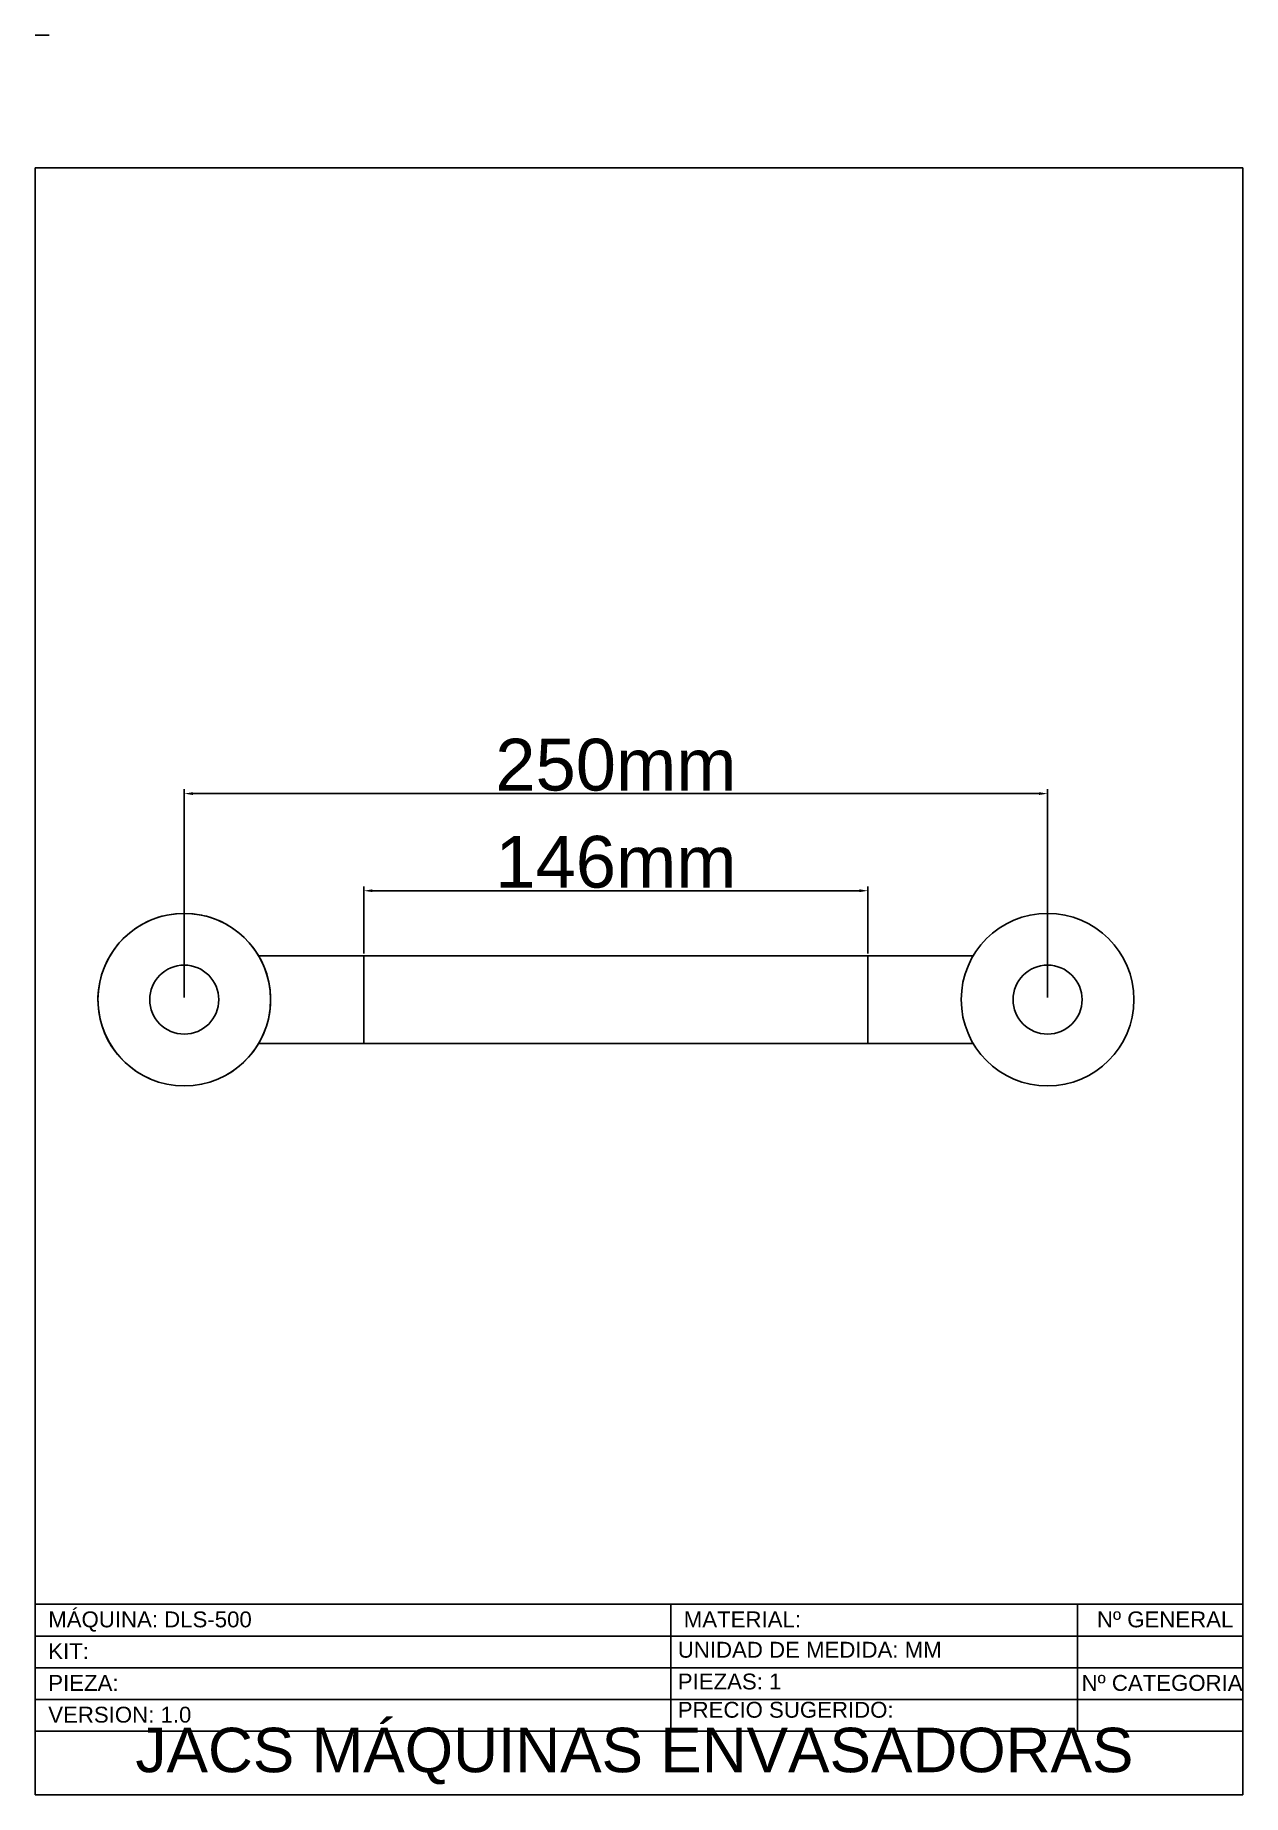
# Paper-space layout 'dosificador' of a CAD drawing. Header units: centimetres, sheet in millimetres. Extents: x 3 to 193, y 0 to 277.
# The model-space entities are those that its viewports show. They can reach past a viewport. Long polylines and large blocks are cut down to what shows.
import ezdxf

# ---------------------------------------------------------------- set-up
doc = ezdxf.new("R2010")
doc.units = ezdxf.units.CM
doc.header["$LTSCALE"] = 0.5
doc.styles.get("Standard").update_dxf_attribs({"font": 'arial.ttf'})
doc.dimstyles.new('ISO-25', dxfattribs={"dimtxt": 15, "dimasz": 2.5, "dimexe": 1.25, "dimexo": 0.625, "dimtad": 1, "dimtxsty": 'Standard', "dimcen": 2.5, "dimclrd": 1, "dimclre": 1, "dimadec": 0, "dimazin": 0, "dimtfac": 1, "dimtmove": 0, "dimatfit": 3, "dimfxl": 1, "dimarcsym": 0})

# ---------------------------------------------------------------- blocks, each defined once
blk = doc.blocks.new('*D438')
at = {"color": 1, "lineweight": -2, "transparency": 16777216}
for p, q in [((17519.33, 51932.4), (17519.33, 51992.72)), ((17769.33, 51932.4), (17769.33, 51992.72)), ((17521.83, 51991.47), (17766.83, 51991.47))]:
    blk.add_line(p, q, dxfattribs=at)
at = {"color": 1, "transparency": 16777216}
for points in [[(17521.83, 51991.89), (17521.83, 51991.06), (17519.33, 51991.47)], [(17766.83, 51991.89), (17766.83, 51991.06), (17769.33, 51991.47)]]:
    blk.add_solid(points, dxfattribs=at)
at = {"layer": 'Defpoints', "color": 0, "transparency": 16777216}
for p in [(17769.33, 51991.47), (17519.33, 51931.77), (17769.33, 51931.77)]:
    blk.add_point(p, dxfattribs=at)
at = {"color": 0, "transparency": 16777216, "insert": (17644.33, 51999.76), "char_height": 15, "attachment_point": 5}
blk.add_mtext('250mm', dxfattribs=at)
blk = doc.blocks.new('*D439')
at = {"color": 1, "lineweight": -2, "transparency": 16777216}
for p, q in [((17571.33, 51945.1), (17571.33, 51964.58)), ((17573.83, 51963.33), (17714.83, 51963.33)), ((17717.33, 51945.1), (17717.33, 51964.58))]:
    blk.add_line(p, q, dxfattribs=at)
at = {"color": 1, "transparency": 16777216}
for points in [[(17573.83, 51963.75), (17573.83, 51962.92), (17571.33, 51963.33)], [(17714.83, 51963.75), (17714.83, 51962.92), (17717.33, 51963.33)]]:
    blk.add_solid(points, dxfattribs=at)
at = {"layer": 'Defpoints', "color": 0, "transparency": 16777216}
for p in [(17717.33, 51963.33), (17571.33, 51944.47), (17717.33, 51944.47)]:
    blk.add_point(p, dxfattribs=at)
at = {"color": 0, "transparency": 16777216, "insert": (17644.33, 51971.62), "char_height": 15, "attachment_point": 5}
blk.add_mtext('146mm', dxfattribs=at)

msp = doc.modelspace()

# ---------------------------------------------------------------- linework, layer by layer
for p, q in [((17571.328, 51944.474), (17540.862, 51944.474)), ((17571.328, 51944.474), (17571.328, 51919.074)), ((17571.328, 51944.474), (17717.328, 51944.474)), ((17717.328, 51944.474), (17717.328, 51919.074)), ((17717.328, 51944.474), (17747.794, 51944.474)), ((17571.328, 51919.074), (17540.862, 51919.074)), ((17571.328, 51919.074), (17717.328, 51919.074)), ((17717.328, 51919.074), (17747.794, 51919.074))]:
    msp.add_line(p, q)
for centre, radius in [((17519.328, 51931.774), 25), ((17769.328, 51931.774), 25), ((17519.328, 51931.774), 10), ((17769.328, 51931.774), 10)]:
    msp.add_circle(centre, radius)
msp.add_arc((17519.328, 51931.774), 25, 293.38296, 246.61704)

# ---------------------------------------------------------------- dimensions: what is measured, and where the dimension line sits
for base, p1, p2, picture, middle in [((17769.328, 51991.474), (17519.328, 51931.774), (17769.328, 51931.774), '*D438', (17644.328, 51999.758)), ((17717.328, 51963.334), (17571.328, 51944.474), (17717.328, 51944.474), '*D439', (17644.328, 51971.618))]:
    dim = msp.add_linear_dim(base=base, p1=p1, p2=p2, dimstyle='ISO-25', override={"dimpost": 'mm'})
    dim.commit()
    dim.dimension.update_dxf_attribs({"geometry": picture, "text_midpoint": middle})

psp = doc.layouts.new('dosificador')

# ---------------------------------------------------------------- linework, layer by layer
for p, q in [((3.11, 276.94), (5.31, 276.94)), ((3.11, 256.06), (3.11, -0.06)), ((3.11, 256.06), (193.11, 256.06)), ((193.11, -0.06), (193.11, 256.06)), ((3.11, 24.94), (3.11, 29.94)), ((3.11, 29.94), (193.11, 29.94)), ((3.11, 29.94), (103.11, 29.94)), ((103.11, 29.94), (103.11, 9.94)), ((193.11, 29.94), (167.11, 29.94)), ((167.11, 29.94), (167.11, 9.94)), ((193.11, 29.94), (168.11, 29.94)), ((193.11, 24.94), (3.11, 24.94)), ((193.11, 19.94), (193.11, 24.94)), ((3.11, 14.94), (3.11, 19.94)), ((3.11, 19.94), (193.11, 19.94)), ((193.11, 14.94), (3.11, 14.94)), ((193.11, 9.94), (193.11, 14.94)), ((3.11, -0.06), (3.11, 9.94)), ((3.11, 9.94), (193.11, 9.94)), ((3.11, -0.06), (193.11, -0.06))]:
    psp.add_line(p, q)

# ---------------------------------------------------------------- texts
at = {"attachment_point": 1}
for s, width, heights, insert, char_height in [('MÁQUINA: DLS-500', 100, [0], (5.16, 28.81), 2.5), ('MATERIAL: ', 100, [2.5], (105.16, 28.81), 2.5), ('Nº GENERAL', 100, [0], (170.16, 28.81), 2.5), ('KIT: ', 100, [0], (5.16, 23.81), 2.5), ('UNIDAD DE MEDIDA: MM', 100, [0], (104.21, 24.03), 2.5), ('PIEZA: ', 100, [0], (5.16, 18.81), 2.5), ('PIEZAS: 1', 100, [0], (104.21, 19.03), 2.5), ('Nº CATEGORIA', 100, [0], (167.74, 18.81), 2.5), ('PRECIO SUGERIDO: ', 100, [0], (104.21, 14.58), 2.5), ('VERSION: 1.0', 100, [0], (5.16, 13.81), 2.5), ('    JACS MÁQUINAS ENVASADORAS', 186.3441, [0], (8.01, 10.5), 7)]:
    psp.add_mtext_dynamic_manual_height_columns(s, width=width, gutter_width=12.5, heights=heights, dxfattribs=dict(at, insert=insert, char_height=char_height))

# ---------------------------------------------------------------- viewports
at = {"layer": '0', "view_target_point": (-247.019, -525.705)}
psp.add_viewport(center=(98.11, 143), size=(190, 226.121), view_center_point=(17898.039, 52490.391), view_height=416.1843, dxfattribs=at)

doc.saveas('drawing.dxf')
